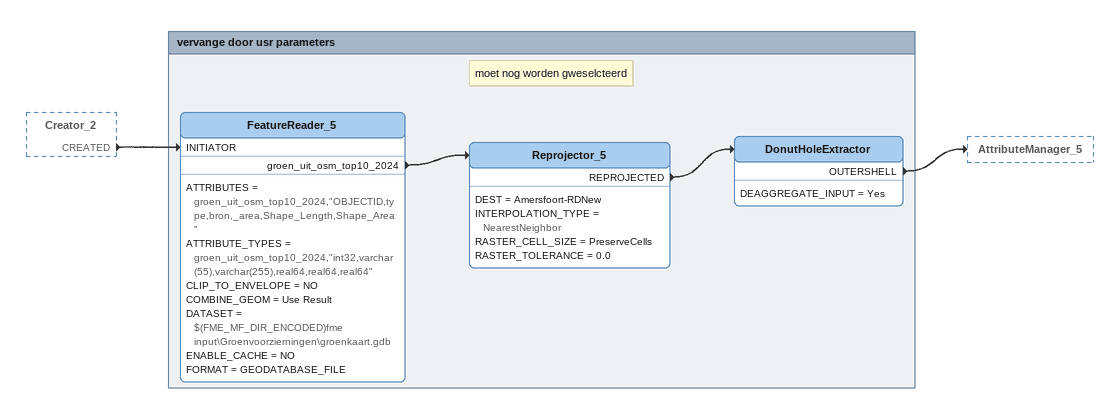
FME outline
Creator_2 [outside]
    CREATED -> FeatureReader_5 [INITIATOR]

Bookmark: vervange door usr parameters
FeatureReader_5
    ATTRIBUTES = groen_uit_osm_top10_2024,"OBJECTID,type,bron,_area,Shape_Length,Shape_Area"
    ATTRIBUTE_TYPES = groen_uit_osm_top10_2024,"int32,varchar(55),varchar(255),real64,real64,real64"
    CLIP_TO_ENVELOPE = NO
    COMBINE_GEOM = Use Result
    DATASET = $(FME_MF_DIR_ENCODED)fme input\Groenvoorzierningen\groenkaart.gdb
    ENABLE_CACHE = NO
    FORMAT = GEODATABASE_FILE
    groen_uit_osm_top10_2024 -> Reprojector_5
Reprojector_5
    DEST = Amersfoort-RDNew
    INTERPOLATION_TYPE = NearestNeighbor
    RASTER_CELL_SIZE = PreserveCells
    RASTER_TOLERANCE = 0.0
    REPROJECTED -> DonutHoleExtractor
Note: moet nog worden gweselcteerd
DonutHoleExtractor
    DEAGGREGATE_INPUT = Yes
    OUTERSHELL -> AttributeManager_5
